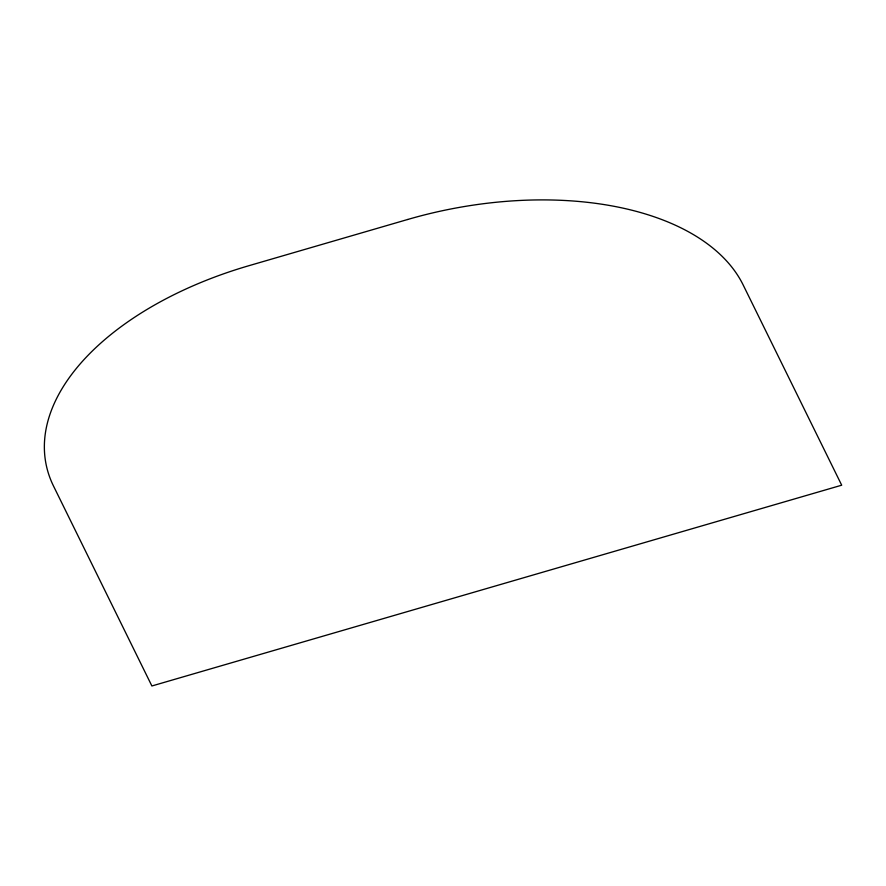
<?xml version="1.0" encoding="UTF-8"?>
<svg xmlns="http://www.w3.org/2000/svg" width="886" height="886" viewBox="0 0 886 886"><rect width="100%" height="100%" fill="white"/><g stroke="black" fill="none" stroke-linecap="round" stroke-linejoin="round"><path stroke-width="1.33" d="M407.649 219.495L248.457 265.833A278.326 155.703 -11.6 0 0 53.459 485.938L151.883 685.974L841.7 485.196L743.265 285.159A278.326 155.703 -11.6 0 0 407.649 219.495"/></g></svg>
